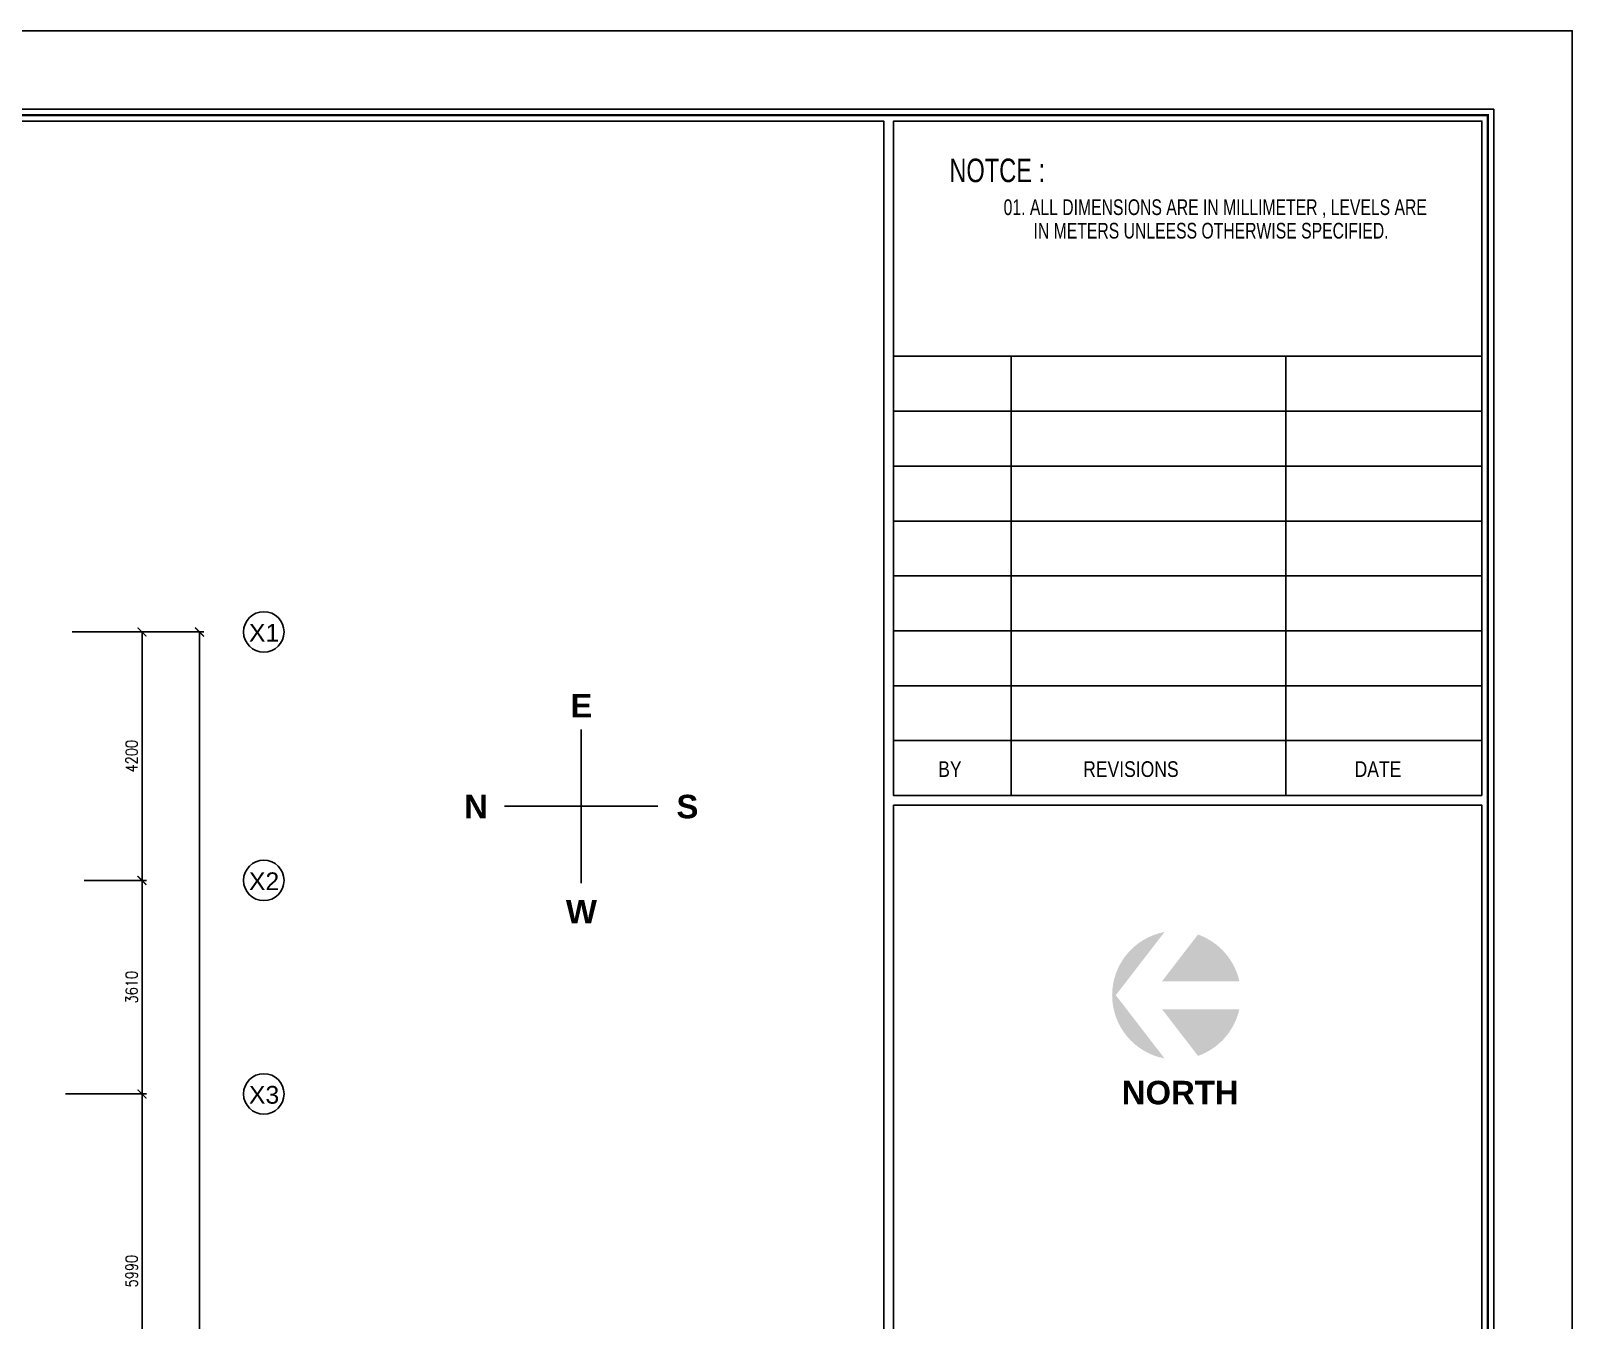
# Model space of a CAD drawing. Header units: millimetres. Extents: x -1288794 to 352264, y -1971533 to -1569871.
# Drawn here: x 49797 to 75846, y -1591667 to -1569871 of the extents above; entities that cross this region are included whole.
import ezdxf
from ezdxf.enums import TextEntityAlignment as Align

# ---------------------------------------------------------------- set-up
doc = ezdxf.new("R2010")
doc.units = ezdxf.units.MM
doc.header["$LTSCALE"] = 500
doc.header["$PDMODE"] = 34
for name, color, linetype in [('A-ANNO-DIMS', 1, 'Continuous'), ('A-ANNO-SYMB', 33, 'Continuous'), ('A-ANNO-TEXT', 8, 'Continuous'), ('LOGO LINE', 7, 'Continuous'), ('LOGO1LINE', 7, 'Continuous'), ('LOGOHATCH02', 8, 'Continuous'), ('TEXT', 4, 'Continuous'), ('TEXTO', 140, 'Continuous')]:
    doc.layers.add(name, color=color, linetype=linetype)
doc.styles.add('ISTILO', font='sanss___.ttf', dxfattribs={"width": 0.8, "height": 400})
doc.styles.add('ROMANS', font='romans.shx', dxfattribs={"width": 0.8})
doc.styles.add('SANSSERIF', font='sas_____.pfb')
doc.styles.add('SANSSERIFBOLD', font='sasb____.pfb')
doc.styles.add('STYLUS BT', font='stylu.ttf', dxfattribs={"width": 0.5})
doc.dimstyles.new('100 of DIM2', dxfattribs={"dimscale": 0, "dimtxt": 200, "dimasz": 150, "dimexe": 75, "dimexo": 200, "dimgap": 75, "dimtad": 1, "dimdec": 0, "dimrnd": 5, "dimzin": 0, "dimdsep": 46, "dimtxsty": 'ROMANS', "dimblk": 'ARCHTICK', "dimcen": 100, "dimclrd": 94, "dimclre": 94, "dimclrt": 2, "dimadec": 0, "dimazin": 0, "dimtfac": 1, "dimtdec": 0, "dimtofl": 0, "dimtmove": 2, "dimatfit": 3, "dimldrblk": 'OPEN90', "dimfxl": 75, "dimtolj": 1, "dimtzin": 0, "dimarcsym": 0})

# ---------------------------------------------------------------- blocks, each defined once
blk = doc.blocks.new('_ArchTick')
at = {"color": 0, "linetype": 'ByBlock', "const_width": 0.15}
blk.add_lwpolyline([(-0.5, -0.5), (0.5, 0.5)], dxfattribs=at)
blk = doc.blocks.new('*D31')
at = {"layer": 'A-ANNO-DIMS', "color": 94, "lineweight": -2, "ltscale": 3, "transparency": 16777216}
for p, q in [((50493, -1580033), (52723, -1580033)), ((52648, -1580033), (52648, -1615233)), ((50493, -1615233), (52723, -1615233))]:
    blk.add_line(p, q, dxfattribs=at)
at = {"layer": 'Defpoints', "color": 0, "ltscale": 3, "transparency": 16777216}
for p in [(50293, -1580033), (50293, -1615233), (52648, -1615233)]:
    blk.add_point(p, dxfattribs=at)
at = {"layer": 'A-ANNO-DIMS', "color": 94, "lineweight": -2, "ltscale": 3, "transparency": 16777216, "xscale": 150, "yscale": 150, "zscale": 150}
for p, rotation in [((52648, -1580033), 90), ((52648, -1615233), 270)]:
    blk.add_blockref('_ArchTick', p, dxfattribs=dict(at, rotation=rotation))
at = {"layer": 'A-ANNO-DIMS', "color": 2, "ltscale": 3, "transparency": 16777216, "insert": (52473, -1597633), "char_height": 200, "attachment_point": 5, "rotation": 90, "style": 'ROMANS'}
blk.add_mtext('\\A1;35200', dxfattribs=at)
blk = doc.blocks.new('_Open90')
at = {"color": 0, "linetype": 'ByBlock', "lineweight": -2}
for p, q in [((0, 0), (-1, 0)), ((-0.5, 0.5), (0, 0)), ((0, 0), (-0.5, -0.5))]:
    blk.add_line(p, q, dxfattribs=at)
blk = doc.blocks.new('*D32')
at = {"layer": 'A-ANNO-DIMS', "color": 94, "lineweight": -2, "ltscale": 3, "transparency": 16777216}
for p, q in [((50698, -1580033), (51751, -1580033)), ((51676, -1580033), (51676, -1584233)), ((50698, -1584233), (51751, -1584233))]:
    blk.add_line(p, q, dxfattribs=at)
at = {"layer": 'Defpoints', "color": 0, "ltscale": 3, "transparency": 16777216}
for p in [(50498, -1580033), (50498, -1584233), (51676, -1584233)]:
    blk.add_point(p, dxfattribs=at)
at = {"layer": 'A-ANNO-DIMS', "color": 94, "lineweight": -2, "ltscale": 3, "transparency": 16777216, "xscale": 150, "yscale": 150, "zscale": 150}
for p, rotation in [((51676, -1580033), 90), ((51676, -1584233), 270)]:
    blk.add_blockref('_ArchTick', p, dxfattribs=dict(at, rotation=rotation))
at = {"layer": 'A-ANNO-DIMS', "color": 2, "ltscale": 3, "transparency": 16777216, "insert": (51501, -1582133), "char_height": 200, "attachment_point": 5, "rotation": 90, "style": 'ROMANS'}
blk.add_mtext('\\A1;4200', dxfattribs=at)
blk = doc.blocks.new('*D33')
at = {"layer": 'A-ANNO-DIMS', "color": 94, "lineweight": -2, "ltscale": 3, "transparency": 16777216}
for p, q in [((50698, -1584233), (51751, -1584233)), ((51676, -1584233), (51676, -1587843)), ((50384, -1587843), (51751, -1587843))]:
    blk.add_line(p, q, dxfattribs=at)
at = {"layer": 'Defpoints', "color": 0, "ltscale": 3, "transparency": 16777216}
for p in [(50498, -1584233), (50184, -1587843), (51676, -1587843)]:
    blk.add_point(p, dxfattribs=at)
at = {"layer": 'A-ANNO-DIMS', "color": 94, "lineweight": -2, "ltscale": 3, "transparency": 16777216, "xscale": 150, "yscale": 150, "zscale": 150}
for p, rotation in [((51676, -1584233), 90), ((51676, -1587843), 270)]:
    blk.add_blockref('_ArchTick', p, dxfattribs=dict(at, rotation=rotation))
at = {"layer": 'A-ANNO-DIMS', "color": 2, "ltscale": 3, "transparency": 16777216, "insert": (51501, -1586038), "char_height": 200, "attachment_point": 5, "rotation": 90, "style": 'ROMANS'}
blk.add_mtext('\\A1;3610', dxfattribs=at)
blk = doc.blocks.new('*D34')
at = {"layer": 'A-ANNO-DIMS', "color": 94, "lineweight": -2, "ltscale": 3, "transparency": 16777216}
for p, q in [((50384, -1587843), (51751, -1587843)), ((51676, -1587843), (51676, -1593833)), ((50384, -1593833), (51751, -1593833))]:
    blk.add_line(p, q, dxfattribs=at)
at = {"layer": 'Defpoints', "color": 0, "ltscale": 3, "transparency": 16777216}
for p in [(50184, -1587843), (50184, -1593833), (51676, -1593833)]:
    blk.add_point(p, dxfattribs=at)
at = {"layer": 'A-ANNO-DIMS', "color": 94, "lineweight": -2, "ltscale": 3, "transparency": 16777216, "xscale": 150, "yscale": 150, "zscale": 150}
for p, rotation in [((51676, -1587843), 90), ((51676, -1593833), 270)]:
    blk.add_blockref('_ArchTick', p, dxfattribs=dict(at, rotation=rotation))
at = {"layer": 'A-ANNO-DIMS', "color": 2, "ltscale": 3, "transparency": 16777216, "insert": (51501, -1590838), "char_height": 200, "attachment_point": 5, "rotation": 90, "style": 'ROMANS'}
blk.add_mtext('\\A1;5990', dxfattribs=at)

msp = doc.modelspace()

# ---------------------------------------------------------------- hatches: boundary and pattern name
at = {"layer": 'LOGOHATCH02'}
h = msp.add_hatch(color=30, dxfattribs=at)
h.paths.add_polyline_path([(68957.2, -1585104.4, 0.8284598), (68957.2, -1587242.6), (68133.3, -1586173.5)])
h.paths.add_polyline_path([(69522.8, -1585147.8), (68915.3, -1585936.2), (70221.5, -1585936.2, 0.2581572)])
h.paths.add_polyline_path([(70221.5, -1586410.8), (68915.3, -1586410.8), (69522.8, -1587199.2, 0.2581572)])

# ---------------------------------------------------------------- linework, layer by layer
for p, q in [((59097.5, -1581682.1), (59097.5, -1584277.3)), ((60395.1, -1582979.7), (57799.8, -1582979.7))]:
    msp.add_line(p, q)
at = {"layer": 'A-ANNO-SYMB', "ltscale": 3}
for centre in [(53734.5, -1580032.8), (53734.5, -1584232.8), (53734.5, -1587842.8)]:
    msp.add_circle(centre, 342.2, dxfattribs=at)
at = {"layer": 'LOGO LINE'}
msp.add_lwpolyline([(75846.1, -1625558), (-2911.9, -1625558), (-2911.9, -1569870.5), (75846.1, -1569870.5)], close=True, dxfattribs=at)
at = {"layer": 'LOGO1LINE'}
for p, q in [((74321.5, -1575373), (64377.3, -1575373)), ((66366.1, -1575373), (66366.1, -1582798)), ((71006.7, -1575373), (71006.7, -1582798)), ((74321.5, -1576301.1), (64377.3, -1576301.1)), ((74321.5, -1577229.2), (64377.3, -1577229.2)), ((74321.5, -1578157.4), (64377.3, -1578157.4)), ((74321.5, -1579085.5), (64377.3, -1579085.5)), ((74321.5, -1580013.6), (64377.3, -1580013.6)), ((74321.5, -1580941.7), (64377.3, -1580941.7)), ((74321.5, -1581869.9), (64377.3, -1581869.9))]:
    msp.add_line(p, q, dxfattribs=at)
for points in [[(74520.2, -1624232.1), (-1586, -1624232.1), (-1586, -1571196.4), (74520.2, -1571196.4)], [(64211.5, -1624033.3), (-1387.1, -1624033.3), (-1387.1, -1571395.3), (64211.5, -1571395.3)], [(74321.5, -1582798), (64377.3, -1582798), (64377.3, -1571395.3), (74321.5, -1571395.3)], [(74321.5, -1598576.1), (64377.3, -1598576.1), (64377.3, -1582963.7), (74321.5, -1582963.7)]]:
    msp.add_lwpolyline(points, close=True, dxfattribs=at)
at = {"layer": 'LOGO1LINE', "const_width": 39.8}
msp.add_lwpolyline([(74420.8, -1624132.7), (-1486.6, -1624132.7), (-1486.6, -1571295.9), (74420.8, -1571295.9)], close=True, dxfattribs=at)

# ---------------------------------------------------------------- texts
at = {"layer": 'A-ANNO-TEXT', "style": 'SANSSERIF'}
for s, p in [('X1', (53739.1, -1580197.4)), ('X2', (53739.1, -1584397.4)), ('X3', (53739.1, -1588007.4))]:
    msp.add_text(s, height=300, dxfattribs=at).set_placement(p, align=Align.CENTER)
at = {"layer": 'TEXT', "color": 7}
for s, height, style, width, p in [('NOTCE :', 397.77, 'STYLUS BT', 0.75, (65320.5, -1572428.8)), ('BY', 265.18, 'ISTILO', 0.8, (65131.9, -1582484)), ('REVISIONS', 265.18, 'ISTILO', 0.8, (67581.8, -1582484)), ('DATE', 265.18, 'ISTILO', 0.8, (72169.1, -1582484))]:
    msp.add_text(s, height=height, dxfattribs=dict(at, style=style, width=width)).set_placement(p)
at = {"layer": 'TEXT', "color": 7, "style": 'SANSSERIFBOLD'}
for s, height, p in [('E', 397.8, (59102.1, -1581278.6)), ('N', 397.8, (57320.6, -1582984.3)), ('S', 397.8, (60893.5, -1582984.3)), ('W', 397.8, (59102.1, -1584761.9)), ('NORTH', 397.77, (69221.2, -1587819.7))]:
    msp.add_text(s, height=height, dxfattribs=at).set_placement(p, align=Align.MIDDLE)
at = {"layer": 'TEXTO', "color": 7, "linetype": 'Continuous', "style": 'STYLUS BT', "width": 0.75}
for s, p in [('01. ALL DIMENSIONS ARE IN MILLIMETER , LEVELS ARE', (66237.4, -1572984.7)), ('IN METERS UNLEESS OTHERWISE SPECIFIED.', (66743.2, -1573382))]:
    msp.add_text(s, height=265.179, dxfattribs=at).set_placement(p)

# ---------------------------------------------------------------- dimensions: what is measured, and where the dimension line sits
at = {"layer": 'A-ANNO-DIMS', "ltscale": 3}
for base, p1, p2, picture, middle in [((52648.1, -1615232.8), (50292.9, -1580032.8), (50292.9, -1615232.8), '*D31', (52473.1, -1597632.8)), ((51675.6, -1584232.8), (50498.1, -1580032.8), (50498.1, -1584232.8), '*D32', (51500.6, -1582132.8)), ((51675.6, -1587842.8), (50498.1, -1584232.8), (50184, -1587842.8), '*D33', (51500.6, -1586037.8)), ((51675.6, -1593832.8), (50184, -1587842.8), (50184, -1593832.8), '*D34', (51500.6, -1590837.8))]:
    dim = msp.add_linear_dim(base=base, p1=p1, p2=p2, angle=90, dimstyle='100 of DIM2', override={"dimscale": 1}, dxfattribs=at)
    dim.commit()
    dim.dimension.update_dxf_attribs({"geometry": picture, "text_midpoint": middle})

doc.saveas('drawing.dxf')
